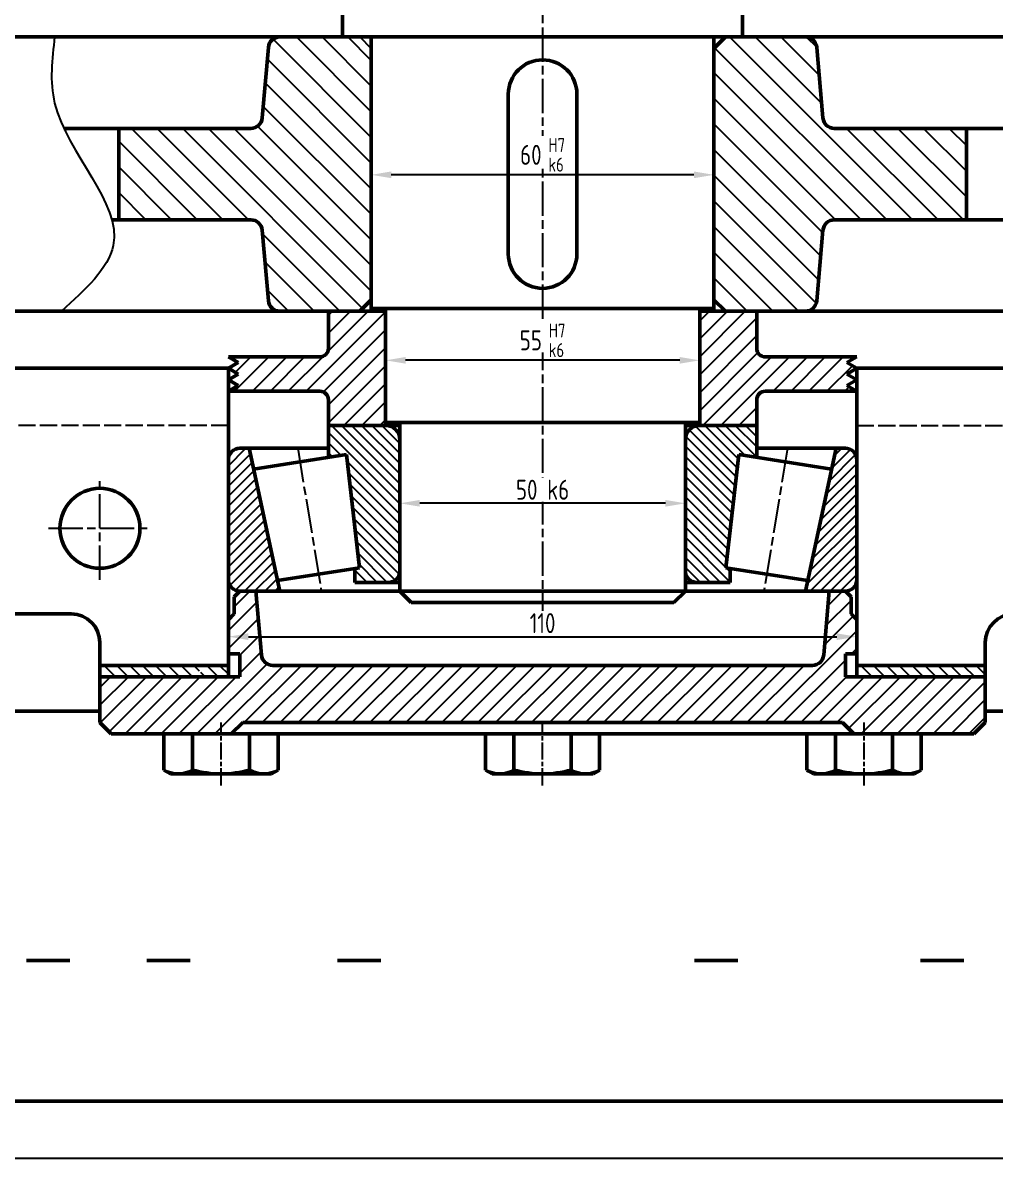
# Model space of a CAD drawing. Header units: millimetres. Extents: x -11122 to -2883, y -3177 to -1688.
# Drawn here: x -8144.8 to -7974.5, y -3176.6 to -2977.8 of the extents above; entities that cross this region are included whole.
import ezdxf

# ---------------------------------------------------------------- set-up
doc = ezdxf.new("R2010")
doc.units = ezdxf.units.MM
doc.header["$LTSCALE"] = 0.5
for name, pattern in [('AM_ISO02W050', [7.5, 6, -1.5]), ('AM_ISO08W050', [18, 12, -1.5, 3, -1.5]), ('AM_ISO08W050x2', [9, 6, -0.75, 1.5, -0.75])]:
    doc.linetypes.add(name, pattern=pattern)
for name, color, linetype, lineweight in [('AM_0', 7, 'Continuous', 50), ('AM_3', 6, 'AM_ISO02W050', 25), ('AM_4', 3, 'Continuous', 25), ('AM_5', 3, 'Continuous', 25), ('AM_7', 4, 'AM_ISO08W050', 25)]:
    doc.layers.add(name, color=color, linetype=linetype, lineweight=lineweight)
doc.styles.add('TCVN', font='tcvn+7284-2003i.ttf', dxfattribs={"width": 0.8, "height": 3.5})
doc.dimstyles.new('MyTemplate$0', dxfattribs={"dimtxt": 3.5, "dimasz": 3.5, "dimexe": 1.5, "dimexo": 0, "dimtad": 1, "dimtoh": 1, "dimdec": 0, "dimzin": 0, "dimtxsty": 'TCVN', "dimcen": 0, "dimclrd": 3, "dimclre": 3, "dimclrt": 1, "dimadec": 0, "dimazin": 0, "dimtfac": 1, "dimtdec": 0, "dimtofl": 0, "dimtmove": 0, "dimatfit": 3, "dimfxl": 1, "dimtfill": 1, "dimtolj": 1, "dimtzin": 0, "dimarcsym": 0})

# ---------------------------------------------------------------- blocks, each defined once
blk = doc.blocks.new('M10_dau_lu_long')
at = {"layer": 'AM_0'}
for p, q in [((3376.73, 3414.67), (3375.57, 3414)), ((3375.57, 3407.67), (3375.57, 3414)), ((3394.41, 3414.67), (3376.73, 3414.67)), ((3394.41, 3414.67), (3376.73, 3414.67)), ((3380.57, 3407.67), (3380.57, 3414)), ((3390.57, 3407.67), (3390.57, 3414)), ((3394.41, 3414.67), (3395.57, 3414)), ((3395.57, 3407.67), (3395.57, 3414)), ((3395.57, 3407.67), (3375.57, 3407.67))]:
    blk.add_line(p, q, dxfattribs=at)
for centre, radius, start, end in [((3378.07, 3409.67), 5, 60, 120), ((3385.57, 3395.67), 19, 74.7385, 105.2615), ((3393.07, 3409.67), 5, 60, 120)]:
    blk.add_arc(centre, radius, start, end, dxfattribs=at)
blk = doc.blocks.new('*D133')
at = {"layer": 'AM_5', "color": 3, "lineweight": -2, "transparency": 16777216}
for p, q in [((-8083.75, -3004.31), (-8083.75, -3005.94)), ((-8027.25, -3004.44), (-8080.25, -3004.44)), ((-8023.75, -3004.31), (-8023.75, -3005.94))]:
    blk.add_line(p, q, dxfattribs=at)
at = {"layer": 'AM_5', "color": 3, "transparency": 16777216}
for points in [[(-8080.25, -3003.85), (-8080.25, -3005.02), (-8083.75, -3004.44)], [(-8027.25, -3003.85), (-8027.25, -3005.02), (-8023.75, -3004.44)]]:
    blk.add_solid(points, dxfattribs=at)
at = {"layer": 'AM_5', "color": 1, "transparency": 16777216, "insert": (-8053.75, -3000.94), "char_height": 3.5, "attachment_point": 5, "style": 'TCVN', "bg_fill": 3, "box_fill_scale": 1.1, "bg_fill_color": 256, "bg_fill_true_color": 13158600, "bg_fill_transparency": 0}
blk.add_mtext('\\A1;60{}{\\H0.7x;\\C3;\\S H7^  k6;} ', dxfattribs=at)
blk = doc.blocks.new('*D134')
at = {"layer": 'AM_5', "color": 3, "lineweight": -2, "transparency": 16777216}
for p, q in [((-8081.25, -3038.06), (-8081.25, -3035.41)), ((-8029.75, -3036.91), (-8077.75, -3036.91)), ((-8026.25, -3038.31), (-8026.25, -3035.41))]:
    blk.add_line(p, q, dxfattribs=at)
at = {"layer": 'AM_5', "color": 3, "transparency": 16777216}
for points in [[(-8077.75, -3036.33), (-8077.75, -3037.49), (-8081.25, -3036.91)], [(-8029.75, -3036.33), (-8029.75, -3037.49), (-8026.25, -3036.91)]]:
    blk.add_solid(points, dxfattribs=at)
at = {"layer": 'AM_5', "color": 1, "transparency": 16777216, "insert": (-8053.75, -3033.41), "char_height": 3.5, "attachment_point": 5, "style": 'TCVN', "bg_fill": 3, "box_fill_scale": 1.1, "bg_fill_color": 256, "bg_fill_true_color": 13158600, "bg_fill_transparency": 0}
blk.add_mtext('\\A1;55{}{\\H0.7x;\\C3;\\S H7^  k6;} ', dxfattribs=at)
blk = doc.blocks.new('*D135')
at = {"layer": 'AM_5', "color": 3, "lineweight": -2, "transparency": 16777216}
for p, q in [((-8078.75, -3062.56), (-8078.75, -3060.44)), ((-8028.75, -3062.56), (-8028.75, -3060.44)), ((-8032.25, -3061.94), (-8075.25, -3061.94))]:
    blk.add_line(p, q, dxfattribs=at)
at = {"layer": 'AM_5', "color": 3, "transparency": 16777216}
for points in [[(-8075.25, -3061.35), (-8075.25, -3062.52), (-8078.75, -3061.94)], [(-8032.25, -3061.35), (-8032.25, -3062.52), (-8028.75, -3061.94)]]:
    blk.add_solid(points, dxfattribs=at)
at = {"layer": 'AM_5', "color": 1, "transparency": 16777216, "insert": (-8053.75, -3059.56), "char_height": 3.5, "attachment_point": 5, "style": 'TCVN', "bg_fill": 3, "box_fill_scale": 1.1, "bg_fill_color": 256, "bg_fill_true_color": 13158600, "bg_fill_transparency": 0}
blk.add_mtext('\\A1;50 k6', dxfattribs=at)
blk = doc.blocks.new('*D143')
at = {"layer": 'AM_5', "color": 3, "lineweight": -2, "transparency": 16777216}
for p, q in [((-8108.75, -3084.89), (-8108.75, -3086.79)), ((-7998.75, -3084.89), (-7998.75, -3086.79)), ((-8105.25, -3085.29), (-8002.25, -3085.29))]:
    blk.add_line(p, q, dxfattribs=at)
at = {"layer": 'AM_5', "color": 3, "transparency": 16777216}
for points in [[(-8105.25, -3084.7), (-8105.25, -3085.87), (-8108.75, -3085.29)], [(-8002.25, -3084.7), (-8002.25, -3085.87), (-7998.75, -3085.29)]]:
    blk.add_solid(points, dxfattribs=at)
at = {"layer": 'AM_5', "color": 1, "transparency": 16777216, "insert": (-8053.75, -3082.91), "char_height": 3.5, "attachment_point": 5, "style": 'TCVN', "bg_fill": 3, "box_fill_scale": 1.1, "bg_fill_color": 256, "bg_fill_true_color": 13158600, "bg_fill_transparency": 0}
blk.add_mtext('\\A1;110 ', dxfattribs=at)
blk = doc.blocks.new('*D145')
at = {"layer": 'AM_5', "color": 3, "lineweight": -2, "transparency": 16777216}
for p, q in [((-8237.59, -2987.31), (-8237.59, -2783.87)), ((-7787.5, -2987.31), (-7787.5, -2783.87)), ((-8234.09, -2785.37), (-7791, -2785.37))]:
    blk.add_line(p, q, dxfattribs=at)
at = {"layer": 'AM_5', "color": 3, "transparency": 16777216}
for points in [[(-8234.09, -2784.79), (-8234.09, -2785.95), (-8237.59, -2785.37)], [(-7791, -2784.79), (-7791, -2785.95), (-7787.5, -2785.37)]]:
    blk.add_solid(points, dxfattribs=at)
at = {"layer": 'AM_5', "color": 1, "transparency": 16777216, "insert": (-8012.54, -2782.99), "char_height": 3.5, "attachment_point": 5, "style": 'TCVN', "bg_fill": 3, "box_fill_scale": 1.1, "bg_fill_color": 256, "bg_fill_true_color": 13158600, "bg_fill_transparency": 0}
blk.add_mtext('\\A1;450', dxfattribs=at)

msp = doc.modelspace()

# ---------------------------------------------------------------- hatches: boundary and pattern name
h = msp.add_hatch()
h.set_pattern_fill('ANSI31', color=1, scale=10, angle=90)
h.set_pattern_definition([(135, (-29, 3.9097), (-0.88388348, -0.88388348), [])])
h.paths.add_polyline_path([(-8085.81, -3073.24), (-8086.61, -3073.36), (-8086.61, -3075.78), (-8080.75, -3075.78, 0.414214), (-8078.75, -3073.78), (-8078.75, -3050.81, 0.414214), (-8081.25, -3048.31), (-8091.25, -3048.31), (-8091.25, -3053.91), (-8088.1, -3053.42)])
h.paths.add_polyline_path([(-8028.75, -3073.78, 0.414214), (-8026.75, -3075.78), (-8020.89, -3075.78), (-8020.89, -3073.36), (-8021.7, -3073.24), (-8019.4, -3053.42), (-8016.25, -3053.91), (-8016.25, -3048.31), (-8026.25, -3048.31, 0.414214), (-8028.75, -3050.81)])
h = msp.add_hatch()
h.set_pattern_fill('ANSI31', color=1, scale=10)
h.set_pattern_definition([(45, (-29, 3.9097), (-0.88388348, 0.88388348), [])])
h.paths.add_polyline_path([(-8105.14, -3052.31), (-8106.75, -3052.31, 0.414214), (-8108.75, -3054.31), (-8108.75, -3075.31, 0.414214), (-8106.75, -3077.31), (-8099.75, -3077.31)])
h.paths.add_polyline_path([(-7998.75, -3054.31, 0.414214), (-8000.75, -3052.31), (-8002.36, -3052.31), (-8007.75, -3077.31), (-8000.75, -3077.31, 0.414214), (-7998.75, -3075.31)])
at = {"layer": 'AM_7'}
h = msp.add_hatch(dxfattribs=at)
h.set_pattern_fill('ANSI31', color=256, angle=90)
h.paths.add_polyline_path([(-8083.75, -2982.31), (-8085.75, -2980.31), (-8088.75, -2980.31), (-8099.76, -2980.31, 0.388879), (-8101.75, -2982.14), (-8102.83, -2994.48, -0.388879), (-8104.83, -2996.31), (-8127.96, -2996.31), (-8127.96, -3012.31), (-8104.83, -3012.31, -0.388879), (-8102.83, -3014.14), (-8101.75, -3026.48, 0.388879), (-8099.76, -3028.31), (-8085.75, -3028.31), (-8083.75, -3026.31)])
h = msp.add_hatch(dxfattribs=at)
h.set_pattern_fill('ANSI31', color=256, scale=0.7, angle=180)
h.set_pattern_definition([(225, (-8198.5915, -5559.6729), (1.5715448, -1.5715448), [])])
h.paths.add_polyline_path([(-8000.48, -3037.31), (-7998.75, -3036.31), (-8014.75, -3036.31, -0.414214), (-8016.25, -3034.81), (-8016.25, -3028.31), (-8026.25, -3028.31), (-8026.25, -3048.31), (-8016.25, -3048.31), (-8016.25, -3043.81, -0.414214), (-8014.75, -3042.31), (-7998.75, -3042.31), (-8000.48, -3041.31), (-7998.75, -3040.31), (-8000.48, -3039.31), (-7998.75, -3038.31)])
h.paths.add_polyline_path([(-8081.25, -3028.31), (-8091.25, -3028.31), (-8091.25, -3034.81, -0.414214), (-8092.75, -3036.31), (-8108.75, -3036.31), (-8107.02, -3037.31), (-8108.75, -3038.31), (-8107.02, -3039.31), (-8108.75, -3040.31), (-8107.02, -3041.31), (-8108.75, -3042.31), (-8092.75, -3042.31, -0.414214), (-8091.25, -3043.81), (-8091.25, -3048.31), (-8081.25, -3048.31)])
h.paths.add_polyline_path([(-7976.25, -3092.31), (-8000.75, -3092.31), (-8000.75, -3088.31), (-7998.75, -3088.31), (-7998.75, -3082.31), (-7999.75, -3081.31), (-7999.75, -3078.31), (-8000.75, -3077.31), (-8003.56, -3077.31), (-8004.54, -3088.48, -0.388879), (-8006.53, -3090.31), (-8100.97, -3090.31, -0.388879), (-8102.96, -3088.48), (-8103.94, -3077.31), (-8106.75, -3077.31), (-8107.75, -3078.31), (-8107.75, -3081.31), (-8108.75, -3082.31), (-8108.75, -3088.31), (-8106.75, -3088.31), (-8106.75, -3092.31), (-8131.25, -3092.31), (-8131.25, -3100.31), (-8129.25, -3102.31), (-8108.25, -3102.31), (-8106.25, -3100.31), (-8001.25, -3100.31), (-7999.25, -3102.31), (-7978.25, -3102.31), (-7976.25, -3100.31)])
h = msp.add_hatch(dxfattribs=at)
h.set_pattern_fill('ANSI31', color=256, scale=0.5, angle=90)
h.paths.add_polyline_path([(-7846.25, -3090.31), (-7862.75, -3090.31), (-7862.75, -3092.31), (-7846.25, -3092.31)])
h.paths.add_polyline_path([(-7924.75, -3090.31), (-7930.64, -3090.31), (-7931.02, -3092.31), (-7924.75, -3092.31)])
h.paths.add_polyline_path([(-7930.64, -3090.31), (-7941.25, -3090.31), (-7941.25, -3092.31), (-7931.02, -3092.31)])
h.paths.add_polyline_path([(-7976.25, -3090.31), (-7998.13, -3090.31), (-7997.73, -3092.31), (-7976.25, -3092.31)])
h.paths.add_polyline_path([(-7998.13, -3090.31), (-7998.75, -3090.31), (-7998.75, -3092.31), (-7997.73, -3092.31)])
h.paths.add_polyline_path([(-8108.75, -3090.31), (-8131.25, -3090.31), (-8131.25, -3092.31), (-8108.75, -3092.31)])
h.paths.add_polyline_path([(-8114.05, -3091.45, -1), (-8113.61, -3091.45, -1)], flags=16)

# ---------------------------------------------------------------- linework, layer by layer
for p, q in [((-8085.75, -2980.31), (-8083.75, -2982.31)), ((-8083.75, -2982.31), (-8083.75, -3026.31)), ((-8023.75, -2982.31), (-8023.75, -3026.31)), ((-8081.25, -3028.31), (-8091.25, -3028.31)), ((-8083.75, -3028.31), (-8081.25, -3028.31)), ((-8081.25, -3028.31), (-8081.25, -3048.31)), ((-8081.25, -3048.31), (-8081.25, -3028.31)), ((-8023.75, -3028.31), (-8026.25, -3028.31)), ((-8026.25, -3028.31), (-8026.25, -3048.31)), ((-8005.91, -3028.31), (-7922.92, -3028.31)), ((-8078.75, -3048.31), (-8091.25, -3048.31)), ((-8081.25, -3048.31), (-8078.75, -3048.31)), ((-8026.25, -3048.31), (-8028.75, -3048.31)), ((-8023.75, -3048.31), (-8028.75, -3048.31)), ((-8016.25, -3048.31), (-8028.75, -3048.31))]:
    msp.add_line(p, q)
at = {"layer": 'AM_0'}
for p, q in [((-8088.75, -2980.31), (-8088.75, -2975.31)), ((-8018.75, -2980.31), (-8018.75, -2975.31)), ((-8101.59, -2980.31), (-8099.76, -2980.31)), ((-8007.74, -2980.31), (-8099.76, -2980.31)), ((-8081.25, -2980.31), (-8088.75, -2980.31)), ((-8083.75, -2980.31), (-8083.75, -3028.31)), ((-8053.75, -2980.31), (-8083.75, -2980.31)), ((-8053.75, -2980.31), (-8023.75, -2980.31)), ((-8026.25, -2980.31), (-8018.75, -2980.31)), ((-8021.75, -2980.31), (-8023.75, -2982.31)), ((-8023.75, -2980.31), (-8023.75, -3028.31)), ((-8005.91, -2980.31), (-8007.74, -2980.31)), ((-7922.92, -2980.31), (-8005.91, -2980.31)), ((-8101.75, -2982.14), (-8102.83, -2994.48)), ((-8005.75, -2982.14), (-8004.67, -2994.48)), ((-8059.75, -3018.31), (-8059.75, -2990.31)), ((-8047.75, -3018.31), (-8047.75, -2990.31)), ((-8104.83, -2996.31), (-8137.56, -2996.31)), ((-8127.96, -2996.31), (-8127.96, -3012.31)), ((-8002.68, -2996.31), (-7936.4, -2996.31)), ((-7979.54, -2996.31), (-7979.54, -3012.31)), ((-8104.83, -3012.31), (-8129.16, -3012.31)), ((-8002.68, -3012.31), (-7936.4, -3012.31)), ((-8101.75, -3026.48), (-8102.83, -3014.14)), ((-8005.75, -3026.48), (-8004.67, -3014.14)), ((-8085.75, -3028.31), (-8083.75, -3026.31)), ((-8021.75, -3028.31), (-8023.75, -3026.31)), ((-8101.59, -3028.31), (-8099.76, -3028.31)), ((-8081.25, -3028.31), (-8099.76, -3028.31)), ((-8091.25, -3034.81), (-8091.25, -3028.31)), ((-8023.75, -3027.81), (-8083.75, -3027.81)), ((-8081.25, -3028.31), (-8083.75, -3028.31)), ((-8081.25, -3048.31), (-8081.25, -3027.81)), ((-8026.25, -3048.31), (-8026.25, -3027.81)), ((-8016.25, -3028.31), (-8026.25, -3028.31)), ((-8026.25, -3048.31), (-8026.25, -3028.31)), ((-8007.74, -3028.31), (-8021.75, -3028.31)), ((-8016.25, -3034.81), (-8016.25, -3028.31)), ((-7922.92, -3028.31), (-8007.74, -3028.31)), ((-8107.02, -3037.31), (-8108.75, -3036.31)), ((-8108.75, -3036.31), (-8092.75, -3036.31)), ((-8108.75, -3038.31), (-8107.02, -3037.31)), ((-7998.75, -3036.31), (-8014.75, -3036.31)), ((-8000.48, -3037.31), (-7998.75, -3036.31)), ((-7998.75, -3038.31), (-8000.48, -3037.31)), ((-8108.75, -3038.31), (-8190.09, -3038.31)), ((-8108.75, -3038.31), (-8108.75, -3090.31)), ((-8107.02, -3039.31), (-8108.75, -3038.31)), ((-8108.75, -3040.31), (-8107.02, -3039.31)), ((-8000.48, -3039.31), (-7998.75, -3038.31)), ((-7998.75, -3040.31), (-8000.48, -3039.31)), ((-7998.75, -3038.31), (-7924.75, -3038.31)), ((-7998.75, -3038.31), (-7998.75, -3090.31)), ((-8107.02, -3041.31), (-8108.75, -3040.31)), ((-8108.75, -3042.31), (-8107.02, -3041.31)), ((-8000.48, -3041.31), (-7998.75, -3040.31)), ((-7998.75, -3042.31), (-8000.48, -3041.31)), ((-8108.75, -3042.31), (-8092.75, -3042.31)), ((-7998.75, -3042.31), (-8014.75, -3042.31)), ((-8091.25, -3048.31), (-8091.25, -3043.81)), ((-8016.25, -3048.31), (-8016.25, -3043.81)), ((-8091.25, -3048.31), (-8081.25, -3048.31)), ((-8091.25, -3048.31), (-8091.25, -3053.91)), ((-8081.25, -3047.81), (-8078.75, -3047.81)), ((-8081.25, -3048.31), (-8078.75, -3048.31)), ((-8053.75, -3047.81), (-8078.75, -3047.81)), ((-8078.75, -3047.81), (-8078.75, -3077.31)), ((-8078.75, -3073.78), (-8078.75, -3048.31)), ((-8078.75, -3073.78), (-8078.75, -3048.31)), ((-8078.75, -3073.78), (-8078.75, -3048.31)), ((-8053.75, -3047.81), (-8028.75, -3047.81)), ((-8028.75, -3047.81), (-8028.75, -3077.31)), ((-8026.25, -3047.81), (-8028.75, -3047.81)), ((-8028.75, -3073.78), (-8028.75, -3048.31)), ((-8028.75, -3073.78), (-8028.75, -3048.31)), ((-8026.25, -3048.31), (-8028.75, -3048.31)), ((-8028.75, -3073.78), (-8028.75, -3048.31)), ((-8016.25, -3048.31), (-8026.25, -3048.31)), ((-8016.25, -3048.31), (-8016.25, -3053.91)), ((-8078.75, -3050.81), (-8078.75, -3073.78)), ((-8028.75, -3050.81), (-8028.75, -3073.78)), ((-8105.14, -3052.31), (-8106.75, -3052.31)), ((-8099.75, -3077.31), (-8105.14, -3052.31)), ((-8105.14, -3052.31), (-8091.25, -3052.31)), ((-8002.36, -3052.31), (-8016.25, -3052.31)), ((-8007.75, -3077.31), (-8002.36, -3052.31)), ((-8002.36, -3052.31), (-8000.75, -3052.31)), ((-8108.75, -3054.31), (-8108.75, -3075.31)), ((-8088.1, -3053.42), (-8104.36, -3055.95)), ((-8085.81, -3073.24), (-8088.1, -3053.42)), ((-8021.7, -3073.24), (-8019.4, -3053.42)), ((-8019.4, -3053.42), (-8003.15, -3055.95)), ((-7998.75, -3054.31), (-7998.75, -3075.31)), ((-8100.15, -3075.47), (-8085.81, -3073.24)), ((-8086.61, -3073.36), (-8086.61, -3075.78)), ((-8007.36, -3075.47), (-8021.7, -3073.24)), ((-8020.89, -3073.36), (-8020.89, -3075.78)), ((-8080.75, -3075.78), (-8086.61, -3075.78)), ((-8080.75, -3075.78), (-8078.75, -3075.78)), ((-8026.75, -3075.78), (-8028.75, -3075.78)), ((-8026.75, -3075.78), (-8020.89, -3075.78)), ((-8107.75, -3078.31), (-8106.75, -3077.31)), ((-8107.75, -3081.31), (-8107.75, -3078.31)), ((-8106.75, -3077.31), (-8103.94, -3077.31)), ((-8106.75, -3077.31), (-8099.75, -3077.31)), ((-8103.94, -3077.31), (-8102.96, -3088.48)), ((-8099.75, -3077.31), (-8078.75, -3077.31)), ((-8078.75, -3077.31), (-8076.75, -3079.31)), ((-8078.75, -3077.31), (-8028.75, -3077.31)), ((-8028.75, -3077.31), (-8078.75, -3077.31)), ((-8076.75, -3077.31), (-8053.75, -3077.31)), ((-8030.75, -3077.31), (-8053.75, -3077.31)), ((-8028.75, -3077.31), (-8030.75, -3079.31)), ((-8007.75, -3077.31), (-8028.75, -3077.31)), ((-8000.75, -3077.31), (-8007.75, -3077.31)), ((-8003.56, -3077.31), (-8004.54, -3088.48)), ((-8000.75, -3077.31), (-8003.56, -3077.31)), ((-7999.75, -3078.31), (-8000.75, -3077.31)), ((-7999.75, -3081.31), (-7999.75, -3078.31)), ((-8030.75, -3079.31), (-8076.75, -3079.31)), ((-8136.25, -3081.31), (-8235.59, -3081.31)), ((-8108.75, -3082.31), (-8107.75, -3081.31)), ((-8108.75, -3092.31), (-8108.75, -3082.31)), ((-7998.75, -3082.31), (-7999.75, -3081.31)), ((-7998.75, -3092.31), (-7998.75, -3082.31)), ((-8131.25, -3090.31), (-8131.25, -3086.31)), ((-7976.25, -3090.31), (-7976.25, -3086.31)), ((-8131.25, -3090.31), (-8131.25, -3087.31)), ((-8106.75, -3088.31), (-8108.75, -3088.31)), ((-8106.75, -3092.31), (-8106.75, -3088.31)), ((-8000.75, -3092.31), (-8000.75, -3088.31)), ((-8000.75, -3088.31), (-7998.75, -3088.31)), ((-8131.25, -3100.31), (-8131.25, -3090.31)), ((-8108.75, -3090.31), (-8131.25, -3090.31)), ((-8131.25, -3090.31), (-8108.75, -3090.31)), ((-8100.97, -3090.31), (-8006.53, -3090.31)), ((-8100.97, -3090.31), (-8006.53, -3090.31)), ((-7998.75, -3090.31), (-7976.25, -3090.31)), ((-7998.75, -3090.31), (-7976.25, -3090.31)), ((-7976.25, -3100.31), (-7976.25, -3090.31)), ((-8131.25, -3092.31), (-8106.75, -3092.31)), ((-7976.25, -3092.31), (-8000.75, -3092.31)), ((-8131.25, -3098.31), (-8202.59, -3098.31)), ((-7941.25, -3098.31), (-7976.25, -3098.31)), ((-8131.25, -3100.31), (-8129.25, -3102.31)), ((-8108.25, -3102.31), (-8106.25, -3100.31)), ((-8001.25, -3100.31), (-8106.25, -3100.31)), ((-7999.25, -3102.31), (-8001.25, -3100.31)), ((-7976.25, -3100.31), (-7978.25, -3102.31)), ((-7978.25, -3102.31), (-8129.25, -3102.31)), ((-8136.49, -3141.98), (-8144.09, -3141.98)), ((-8115.45, -3141.98), (-8123.05, -3141.98)), ((-8082.07, -3141.98), (-8089.68, -3141.98)), ((-8019.56, -3141.98), (-8027.16, -3141.98)), ((-7980.01, -3141.98), (-7987.61, -3141.98)), ((-7164.6, -3166.59), (-8323.6, -3166.59))]:
    msp.add_line(p, q, dxfattribs=at)
msp.add_lwpolyline([(-8101.59, -2980.31), (-8187.09, -2980.31), (-8190.09, -2983.31), (-8190.09, -3025.31), (-8187.09, -3028.31), (-8101.59, -3028.31)], dxfattribs=at)
msp.add_circle((-8131.25, -3066.31), 7, dxfattribs=at)
for centre, radius, start, end in [((-8099.76, -2982.31), 2, 90, 175), ((-8007.74, -2982.31), 2, 5, 90), ((-8053.75, -2990.31), 6, 0, 180), ((-8002.68, -2994.31), 2, 185, 270), ((-8104.83, -3014.31), 2, 5, 90), ((-8002.68, -3014.31), 2, 90, 175), ((-8053.75, -3018.31), 6, 180, 0), ((-8099.76, -3026.31), 2, 185, 270), ((-8007.74, -3026.31), 2, 270, 355), ((-8092.75, -3034.81), 1.5, 270, 0), ((-8014.75, -3034.81), 1.5, 180, 270), ((-8092.75, -3043.81), 1.5, 0, 90), ((-8014.75, -3043.81), 1.5, 90, 180), ((-8081.25, -3050.81), 2.5, 0, 90), ((-8026.25, -3050.81), 2.5, 90, 180), ((-8106.75, -3054.31), 2, 90, 180), ((-8000.75, -3054.31), 2, 0, 90), ((-8080.75, -3073.78), 2, 270, 0), ((-8026.75, -3073.78), 2, 180, 270), ((-8106.75, -3075.31), 2, 180, 270), ((-8000.75, -3075.31), 2, 270, 0), ((-8136.25, -3086.31), 5, 0, 90), ((-7971.25, -3086.31), 5, 90, 180), ((-8100.97, -3088.31), 2, 185, 270), ((-8006.53, -3088.31), 2, 270, 355)]:
    msp.add_arc(centre, radius, start, end, dxfattribs=at)
at = {"layer": 'AM_0', "lineweight": 50}
msp.add_arc((-8104.83, -2994.31), 2, 270, 355, dxfattribs=at)
at = {"layer": 'AM_3', "lineweight": 25}
for p, q in [((-8108.75, -3048.31), (-8210.59, -3048.31)), ((-7998.75, -3048.31), (-7924.75, -3048.31))]:
    msp.add_line(p, q, dxfattribs=at)
at = {"layer": 'AM_4'}
msp.add_line((-8343.6, -3176.59), (-7154.6, -3176.59), dxfattribs=at)
msp.add_spline([(-8139.17, -2980.31), (-8139.17, -2991.9), (-8128.91, -3016.79), (-8138, -3028.31)], degree=3, dxfattribs=at)
at = {"layer": 'AM_7'}
for p, q in [((-8053.75, -2807.63), (-8053.75, -3081.31)), ((-8131.25, -3075.31), (-8131.25, -3057.31)), ((-8140.25, -3066.31), (-8122.25, -3066.31)), ((-8053.75, -3102.33), (-8053.75, -3102.31))]:
    msp.add_line(p, q, dxfattribs=at)
at = {"layer": 'AM_7', "linetype": 'Continuous'}
for p, q in [((-8021.02, -2980.31), (-7989.02, -3012.31)), ((-8016.53, -2980.31), (-8004.89, -2991.94)), ((-8012.04, -2980.31), (-8005.33, -2987.02)), ((-8007.53, -2980.32), (-8005.76, -2982.1)), ((-8023.63, -2982.19), (-7993.51, -3012.31)), ((-8023.75, -2986.55), (-7998, -3012.31)), ((-8023.75, -2991.04), (-8002.49, -3012.31)), ((-8023.75, -2995.53), (-8004.71, -3014.58)), ((-8000.53, -2996.31), (-7984.53, -3012.31)), ((-7996.04, -2996.31), (-7980.04, -3012.31)), ((-7991.55, -2996.31), (-7979.54, -3008.31)), ((-7987.06, -2996.31), (-7979.54, -3003.82)), ((-7982.56, -2996.31), (-7979.54, -2999.33)), ((-8023.75, -3000.02), (-8005.07, -3018.7)), ((-8023.75, -3004.51), (-8005.43, -3022.83)), ((-8023.75, -3009), (-8005.84, -3026.92)), ((-8023.75, -3013.49), (-8008.94, -3028.31)), ((-8023.75, -3017.98), (-8013.43, -3028.31)), ((-8023.75, -3022.47), (-8017.92, -3028.31))]:
    msp.add_line(p, q, dxfattribs=at)
at = {"layer": 'AM_7', "lineweight": 25}
for p, q in [((-8096.62, -3052.31), (-8092.49, -3077.31)), ((-8010.88, -3052.31), (-8015.01, -3077.31))]:
    msp.add_line(p, q, dxfattribs=at)
at = {"layer": 'AM_7', "linetype": 'AM_ISO08W050x2'}
for p, q in [((-8110.04, -3111.31), (-8110.04, -3100.31)), ((-8053.75, -3111.31), (-8053.75, -3100.33)), ((-7997.46, -3111.31), (-7997.46, -3100.31))]:
    msp.add_line(p, q, dxfattribs=at)

# ---------------------------------------------------------------- block references
at = {"layer": 'AM_0', "rotation": 180}
msp.add_blockref('M10_dau_lu_long', (-4724.47, 305.36), dxfattribs=at)
at = {"layer": 'AM_0', "xscale": -1, "rotation": 180}
for p in [(-11439.33, 305.36), (-11383.04, 305.36)]:
    msp.add_blockref('M10_dau_lu_long', p, dxfattribs=at)

# ---------------------------------------------------------------- next in the draw order: dimensions: what is measured, and where the dimension line sits
at = {"layer": 'AM_5'}
dim = msp.add_linear_dim(base=(-7787.5, -2785.37), p1=(-8237.59, -2987.31), p2=(-7787.5, -2987.31), dimstyle='MyTemplate$0', dxfattribs=at)
dim.commit()
dim.dimension.update_dxf_attribs({"geometry": '*D145', "text_midpoint": (-8012.54, -2782.99)})
for base, p1, p2, text, override, picture, middle in [((-8083.75, -3004.44), (-8023.75, -3004.31), (-8083.75, -3004.31), '<>{}{\\H0.7x;\\C3;\\S H7^  k6;} ', {"dimpost": '', "dimtp": 0, "dimtm": 0, "dimtdec": 2, "dimtzin": 0}, '*D133', (-8053.75, -3000.94)), ((-7998.75, -3085.29), (-8108.75, -3084.89), (-7998.75, -3084.89), '<> ', {"dimpost": ''}, '*D143', (-8053.75, -3082.91))]:
    dim = msp.add_linear_dim(base=base, p1=p1, p2=p2, angle=0, text=text, dimstyle='MyTemplate$0', override=override, dxfattribs=at)
    dim.commit()
    dim.dimension.update_dxf_attribs({"geometry": picture, "text_midpoint": middle})
dim = msp.add_linear_dim(base=(-8081.25, -3036.91), p1=(-8026.25, -3038.31), p2=(-8081.25, -3038.06), text='<>{}{\\H0.7x;\\C3;\\S H7^  k6;} ', dimstyle='MyTemplate$0', override={"dimtp": 0, "dimtm": 0, "dimtdec": 2, "dimtzin": 0}, dxfattribs=at)
dim.commit()
dim.dimension.update_dxf_attribs({"geometry": '*D134', "text_midpoint": (-8053.75, -3033.41)})
dim = msp.add_linear_dim(base=(-8078.75, -3061.94), p1=(-8028.75, -3062.56), p2=(-8078.75, -3062.56), dimstyle='MyTemplate$0', override={"dimpost": ' k6', "dimtdec": 3}, dxfattribs=at)
dim.commit()
dim.dimension.update_dxf_attribs({"geometry": '*D135', "text_midpoint": (-8053.75, -3059.56)})

doc.saveas('drawing.dxf')
